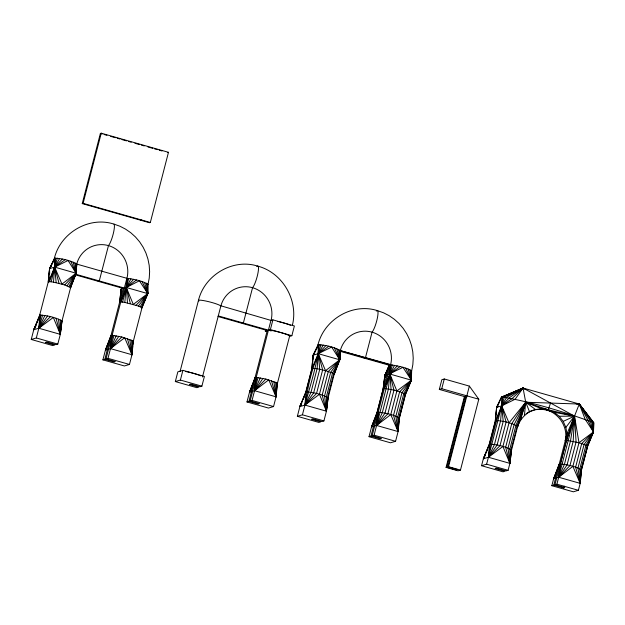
<?xml version="1.0" encoding="UTF-8"?>
<svg xmlns="http://www.w3.org/2000/svg" width="625" height="625" viewBox="0 0 625 625"><rect width="100%" height="100%" fill="white"/><g stroke="black" fill="none" stroke-linecap="round" stroke-linejoin="round"><path stroke-width="0.94" d="M76.25 263.555L76.133 273.227L70.617 287.664L76.133 273.227L76.766 264.055C70.195 260.289 62.18 258.523 54.625 258.141L49.57 268.617L48.234 282.062L39.609 315.398L33.766 329.742L31.25 339.469L52.734 345.578L54.688 345.008L45.469 342.383L46.648 342.039L55.859 344.656L57.805 344.078L60.32 334.352L62 321.008C55.445 317.242 47.43 315.484 39.891 315.102L39.609 315.398M339.844 350.117L339.727 359.789L334.219 374.227L339.727 359.789L340.367 350.625C333.789 346.852 325.773 345.086 318.219 344.703L313.172 355.18L311.828 368.625L305.719 392.242L299.875 406.586L297.359 416.312L318.852 422.422L320.797 421.844L311.586 419.219L312.758 418.875L321.969 421.492L323.922 420.914L326.438 411.195L328.109 397.844C321.562 394.078 313.547 392.32 306.008 391.938L305.719 392.242M111.414 336.18L110.93 335.688L105.422 350.125L102.906 359.852L124.391 365.961L129.461 364.453L131.977 354.734L133.32 341.289L141.945 307.945L147.789 293.602L148.055 284.328L149.242 278.078L149.625 271.703L149.195 265.32L147.945 259.039L145.914 252.961L143.125 247.203L139.633 241.852L135.492 237L130.773 232.734L125.562 229.133L119.953 226.242L114.023 224.125M339.609 353.297L340.297 350.641L390.461 364.906L372.141 435.758L374.086 435.188L376.602 425.461L382.312 412.602L388.422 388.984L390.531 364.891L389.219 365.281L384.828 375.562L383.148 388.906L377.047 412.523L371.531 426.961L369.016 436.688L390.508 442.797L395.578 441.297L398.094 431.57L399.43 418.125L405.539 394.508L411.383 380.164L411.648 370.891L412.844 364.641L413.227 358.266L412.789 351.883L411.547 345.602L409.508 339.531L406.727 333.766L403.227 328.414L399.086 323.562L394.375 319.305L389.164 315.695L383.547 312.805L377.617 310.688M489.664 444.906L489.469 444.117C497.008 444.5 505.023 446.258 511.57 450.023L509.898 463.367L508.102 470.312L506.156 470.891L496.258 468.078L495.086 468.422L504.984 471.242L503.031 471.82L481.547 465.703L483.344 458.758L489.188 444.414L495.297 420.797L496.633 407.359L501.398 397.18L523.055 388.039L579.281 404.031L574.516 416.117L573.188 441.297L567.078 464.914L558.703 477.25L556.906 484.195L554.961 484.773L567.172 437.539M48.828 280.695L49.055 276.977M49.227 274.195L49.57 268.617L54.625 258.141L54.641 267.117L53.5 282.141L64.695 284.938L70.617 287.664M54.82 258.93L54.336 258.445C60.258 233.234 88.477 216.148 113.469 223.945A11.562 2.25 -74.1 0 1 113.781 231.453A11.562 2.25 -74.1 0 1 109.367 244.305L108.469 245.602A26.625 25.922 73.5 0 0 76.727 264.047L76.133 273.227L70.141 287.172M147.781 291.812L147.789 293.602L141.656 308.25L141.469 307.461L138.398 306.047L124.828 302.422L126.867 278.344C134.07 279.227 141.789 280.562 148.055 284.328L147.766 284.633M108.539 349.195L110.492 348.625L131.977 354.734L132.844 340.797L121.75 336.961L112.133 335.305L110.492 348.625L107.977 358.344L106.023 358.922L126.867 278.344M251.453 391.641L249.5 392.219L255.047 377.75L249.5 392.219L246.984 401.945L268.477 408.055L273.547 406.555L276.062 396.828L276.922 382.891L265.836 379.055L256.219 377.398L254.57 390.719L252.055 400.437L250.109 401.016L270.945 320.438L272.898 319.859L294.383 325.977L291.867 335.695L289.336 336.453A11.562 1.391 14.5 0 0 282.359 333.008A11.562 1.391 14.5 0 0 268.539 330.156L268.43 330.164M312.539 365.398L312.828 360.758M312.938 358.898L313.172 355.18L318.219 344.703L318.242 353.68L317.102 368.703L310.992 392.32L304.945 405.078L302.43 414.805L297.359 416.312M374.656 426.039L376.602 425.461L384.977 413.125L391.086 389.508L389.898 374.055L390.461 364.906M405.016 395.758L399.148 418.43L399.43 418.125C393.172 414.359 385.461 413.023 378.25 412.141L376.602 425.461L398.094 431.57L398.953 417.641L405.062 394.023L411.383 380.164L411.367 373.883M495.773 421.289L495.945 418.5M496.172 414.789L496.633 407.359L501.688 396.883C532.852 402.203 564.188 411.859 593.75 422.68L593.484 431.953L587.641 446.297L581.531 469.914L580.195 483.359L578.398 490.305L573.328 491.805L551.836 485.695L553.633 478.75L559.148 464.313L560.977 464.789M576.43 404.023L579.281 404.031L593.273 422.188L593.484 431.953L581.719 443.57L575.609 467.188L580.195 483.359L581.055 469.422L587.164 445.805L593.484 431.953L593.75 422.68L579.281 404.031L525.711 402.242L509.023 422.852L502.914 446.469L509.898 463.367L488.414 457.258L483.344 458.758L489.469 444.117L495.578 420.5L501.703 405.852L504.414 396.922L523.055 388.039L574.516 416.117L578.984 442.742L572.875 466.359L580.195 483.359L558.703 477.25L556.758 477.828M76.727 264.047L76.133 273.227L68.93 286.523M127.492 302.945L126.297 287.492L126.937 278.328A26.625 25.922 73.5 0 0 108.469 245.602L99.266 280.938L98.094 281.289M128.68 278.469L126.297 287.492L120.758 301.961L122.57 302.086L126.297 287.492L126.977 278.336L76.695 264.078M411.648 370.891C405.953 367.281 398.836 366.281 392.273 365.031L389.898 374.055L396.883 390.961L390.773 414.578L376.602 425.461L389.898 374.055L390.57 364.898A26.625 25.922 73.5 0 0 372.07 332.164L372.969 330.867A11.562 2.25 -74.1 0 0 377.633 316.672A11.562 2.25 -74.1 0 0 376.305 311.078M524.656 389.062L523.055 388.039L502.711 396.789L500.562 420.875L494.461 444.492L488.414 457.258L486.617 464.203L481.547 465.703M565.922 437L565.281 440.664C568.516 425.859 557.211 410.695 542.281 408.969M579.938 405.836L579.281 404.031L592.062 421.539L593.484 431.953L584.102 444.398L577.992 468.016L580.195 483.359L581.25 470.219L587.641 446.297L585.953 445.156L578.984 442.742L566.453 440.312L566.961 433.812L565.859 427.367L563.219 421.391L559.211 416.258L554.078 412.289L548.164 409.758L525.711 402.242L523.055 388.039L501.398 397.18M53.508 261.352L49.57 268.617L48.234 282.062M112.242 335.297L110.492 348.625L124.664 337.734L131.977 354.734L132.656 346.281M132.812 344.406L133.32 341.289L132.844 340.797M252.625 391.289L254.57 390.719L276.062 396.828L276.969 385.562M306.008 391.938L304.945 405.078L299.875 406.586L306.008 391.938L312.109 368.32L318.242 353.68L320.945 344.742M312.305 369.117L311.828 368.625L313.172 355.18L317.977 346.305M390.773 414.578L398.094 431.57L398.922 421.242M489.469 444.117L488.414 457.258L502.914 446.469M495.297 420.797L496.633 407.359L499.695 401.711M31.25 339.469L36.32 337.969L38.836 328.242L39.891 315.102L33.766 329.742L38.836 328.242L60.32 334.352L61.516 320.516M120.117 301.914L120.273 300.07M120.594 296.375L121.227 289L126.297 287.492L139.391 280.773L147.789 293.602L141.469 307.461M323.211 345.086C312.336 363.141 308.453 384.547 304.945 405.078L326.438 411.195L327.633 397.352L333.734 373.734L339.727 359.789L340.32 350.609A26.625 25.922 73.5 0 1 372.07 332.164L365.445 357.758L364.133 358.141M383.789 387.555L384.031 384.781M384.266 382.016L384.828 375.562L389.258 365.289L389.703 365.742M541.836 408.812L535.5 409.508L525.711 402.242L511.758 423.68L505.648 447.297L509.898 463.367L511.094 449.531L517.203 425.914L525.711 402.242L541.836 408.812L548.164 409.758L574.516 416.117L576.07 441.969L569.961 465.586L558.703 477.25L560.352 463.93C567.562 464.812 575.273 466.148 581.531 469.914L581.25 470.219M524.398 415.578L525.711 402.242L529.562 411.82C523.961 415.062 519.688 420.414 517.68 426.406L525.711 402.242L514.141 424.5L508.031 448.117L509.898 463.367L511.57 450.023M256.328 377.391L254.57 390.719L268.742 379.828L276.062 396.828L277.406 383.383L289.617 336.148M55.648 258.055L54.641 267.117L51.242 281.797L48.516 281.758L54.641 267.117L57.352 258.18M319.25 344.617C317 365.242 310.312 385.109 304.945 405.078L319.445 394.289L325.555 370.672L318.242 353.68L325.867 345.602M40.922 315.016L38.836 328.242L53.336 317.453L60.32 334.352L62 321.008M319.445 394.289L326.438 411.195L328.109 397.844M369.016 436.688L370.969 436.109L389.289 365.258L384.828 375.562L383.148 388.906L383.633 389.398M378.359 412.133L376.602 425.461L387.859 413.797L393.969 390.18L389.898 374.055L394.531 365.367M554.078 412.289L574.516 416.117L570.523 440.773L564.414 464.391L558.703 477.25L572.875 466.359M565.281 440.664L565.977 436.82M292.305 325.531C298.781 300.781 282.898 272.883 258.102 266.219M497.711 405.852L496.633 407.359L501.703 405.852L515.133 399.234L523.055 388.039L506.672 397.258L501.703 405.852L488.414 457.258L500.008 445.688L506.109 422.07L501.703 405.852L501.688 396.883M563.219 421.391L574.516 416.117L558.703 477.25L560.461 463.922L566.562 440.305L574.516 416.117L559.211 416.258M82.242 203.602L100.383 133.445L101.242 133.195L168.477 152.312L150.328 222.469L149.477 222.727L82.242 203.602L83.094 203.352L150.328 222.469M83.094 203.352L101.242 133.195M61.008 324.742L71.789 283.062M102.906 359.852L104.852 359.273L123.18 288.422M175.328 381.562L177.844 371.844L182.914 370.336L204.406 376.445L201.891 386.172L199.938 386.75L190.727 384.133L189.555 384.477L198.766 387.102L196.82 387.672L175.328 381.562L180.398 380.062L201.891 386.172M180.398 380.062L182.914 370.336M202.453 377.023L220.812 306.141A26.625 25.922 73.5 0 1 252.555 287.695L253.453 286.398A11.562 2.25 -74.1 0 0 258.117 272.203A11.562 2.25 -74.1 0 0 256.789 266.609M267.078 331.594L265.312 331.094L265.766 329.32M246.984 401.945L248.938 401.367L267.258 330.516L218.023 316.508M265.312 331.094L270.383 329.586L272.898 319.859M327.117 401.578L335.141 370.555M464.406 396.555L439.32 389.422L441.836 379.695L444.273 378.977L469.359 386.109L478.789 399.227L460.461 470.086L458.023 470.805L446.078 467.406L464.406 396.555L466.844 395.836M439.32 389.422L441.758 388.703L444.273 378.977M446.078 467.406L446.711 467.219L465.039 396.367L466.883 396.891M446.711 467.219L455.93 469.844L457.102 469.492L447.891 466.875L466.211 396.023M447.891 466.875L448.523 466.688L469.359 386.109M510.828 452.828L518.609 422.727M551.836 485.695L553.789 485.117L567.203 433.25M553.789 485.117L563.68 487.93L564.148 486.117M113.945 335.422L110.492 348.625L121.75 336.961M258.031 377.516L254.57 390.719L265.836 379.055M42.625 315.141L38.836 328.242L50.43 316.672M520.344 420.555L525.711 402.242L515.992 425.266L509.883 448.883L509.898 463.367M517.648 426.438L525.711 402.242M566.453 440.312L574.516 416.117L565.859 427.367M550.602 403.07L548.164 409.758L543.469 408.422M49.547 281.672L54.641 267.117L59.609 258.516M518.711 390.273L523.055 388.039L512.219 398.453L501.703 405.852L496.602 420.406L490.5 444.023L488.414 457.258L497.117 445.016L503.227 421.398L501.703 405.852L509.336 397.781L523.055 388.039L512.469 392.859M120.867 301.953L126.297 287.492L130.938 278.805M400.078 366.562L389.898 374.055L384.352 388.523L389.898 374.055L397.195 365.891M107.367 349.547L105.422 350.125L110.961 335.656M377.078 412.492L371.531 426.961L373.484 426.383M559.18 464.281L553.633 478.75L555.586 478.172M411.172 370.406L411.383 380.164L405.258 394.812L405.539 394.508C399.312 390.742 391.641 389.453 384.461 388.516M587.359 446.602L593.484 431.953L590.203 420.781L579.281 404.031L585.094 419.125L593.484 431.953L585.953 445.156L579.844 468.773L580.195 483.359M566.961 433.812L574.516 416.117M106.555 348.555L105.422 350.125L109.164 341.406M251.203 389.867L249.5 392.219L253.617 382.633M376.023 416.5L371.531 426.961L373.336 423.641M557.75 469.164L553.633 478.75L554.977 477.375M116.203 335.766L110.492 348.625L118.867 336.289M260.289 377.859L254.57 390.719L262.945 378.383M35.523 327.414L33.766 329.742L38.508 319.359M302.25 401.391L299.875 406.586L301.258 405.219M303.039 399.656L304.227 397.062M487.688 449.234L483.344 458.758L485.227 455.461M44.883 315.477L38.836 328.242L47.539 316M384.828 377.492L384.828 375.562L388.508 368.227M105.422 350.125L106.773 347.633M249.5 392.219L251.75 388.062M555.438 475.422L553.633 478.75L554.766 477.18M33.766 329.742L36.117 325.617M140.258 306.805L147.789 293.602L147.57 283.836M301.758 403.281L299.875 406.586L301.047 405.031M408.102 368.992L411.383 380.164L403.852 393.375L397.742 416.992L398.094 431.57L393.508 415.406L399.617 391.789L411.383 380.164L409.961 369.75M385.062 377.469L384.828 375.562L385.844 374.039M49.688 273.477L49.57 268.617L51.188 266.359M313.711 354.43L314.781 352.922M67.078 285.766L76.133 273.227L75.039 262.906M138.398 306.047L147.789 293.602L146.367 283.188M405.727 368.172L411.383 380.164L402 392.609L395.891 416.227L398.094 431.57M130.375 303.617L126.297 287.492L133.602 279.328M62.273 259.039L54.641 267.117L49.57 268.617M140.852 220.273L141.711 220.016M277.117 383.688L276.922 382.891M385.297 377.344L384.828 375.562L386.156 374.164M64.695 284.938L76.133 273.227L73.18 262.148M497.914 406.086L496.633 407.359L498.164 406.289M136.023 305.227L147.789 293.602L144.508 282.43M521.688 389.375L523.055 388.039L521.406 389.047M312.109 368.32L317.102 368.703L325.555 370.672L339.727 359.789L340.367 350.625L392.273 365.031M521.555 389.172L523.055 388.039M142.133 281.609L147.789 293.602L133.281 304.391L126.297 287.492L136.484 280M396.883 390.961L411.383 380.164L402.992 367.336L387.945 374.633M578.984 442.742L593.484 431.953L587.828 419.953L579.281 404.031L590.633 419.195M526.18 413.773C534.578 407.086 546.102 409.125 555.438 412.508M65.156 259.719L54.641 267.117L56.164 282.656M328.758 346.281L318.242 353.68L313.172 355.18L313.266 359.07M508.055 394.867L510.703 393.656M529.562 411.82L535.5 409.508M167.617 152.57L168.477 152.312M242.18 323.383L243.352 323.031L252.555 287.695A26.625 25.922 73.5 0 1 271.055 320.43L220.328 305.648A11.562 1.391 14.5 0 0 203.695 300.617L201.437 300.273A11.562 1.391 14.5 0 0 198.898 301.031M384.828 375.562L386.773 374.984M563.68 487.93L564.852 487.586L554.961 484.773M495.578 420.5C503.117 420.883 511.133 422.633 517.68 426.406M51.242 281.797L53.5 282.141M122.57 302.086L124.828 302.422M257.547 266.039C232.555 258.242 204.344 275.328 198.422 300.539L180.094 371.391A11.562 1.391 14.5 0 1 180.383 371.086M377.062 310.508C352.07 302.711 323.859 319.797 317.938 345.008L318.414 345.5M100.383 133.445L102.25 133.977M104.117 134.508L106.922 135.305M110.656 136.367L115.328 137.695M117.195 138.227L119.992 139.023M121.859 139.555L126.531 140.883M128.398 141.414L131.203 142.211M134.938 143.273L139.602 144.602M141.469 145.133L144.273 145.93M148.008 146.992L152.68 148.32M154.547 148.852L157.344 149.648M159.211 150.18L162.016 150.977M126.297 287.492L147.789 293.602M75.109 274.07L124.352 288.07M270.383 329.586L291.867 335.695M74.867 274.68L125.023 288.945M218.266 315.898L271.195 330.953M339.984 351.273L391.133 365.781M441.758 388.703L478.789 399.227M389.898 374.055L411.383 380.164M486.617 464.203L508.102 470.312M556.906 484.195L578.398 490.305M36.32 337.969L57.805 344.078M107.977 358.344L129.461 364.453M106.023 358.922L115.242 361.547L114.07 361.891L104.852 359.273M252.055 400.437L273.547 406.555M302.43 414.805L323.922 420.914M374.086 435.188L395.578 441.297M250.109 401.016L259.32 403.641L258.148 403.984L248.938 401.367M372.141 435.758L381.352 438.383L380.18 438.727L370.969 436.109M448.523 466.688L460.461 470.086M325.555 370.672L332.531 373.086L334.219 374.227M546.992 410.102L552.375 411.906M559.148 464.313L559.625 464.805M255.016 377.781L255.492 378.273M580.539 406.57L579.281 404.031L583.117 409.586M579.281 404.031L581.273 407.32M334.398 347.883L339.727 359.789L332.531 373.086L326.422 396.703L326.438 411.195L322.188 395.117L328.297 371.5L339.727 359.789L338.641 349.469M70.805 261.32L76.133 273.227L61.961 284.109L54.641 267.117L68.07 260.492L76.133 273.227L54.641 267.117L59.047 283.336M501.703 405.852L509.023 422.852M271.477 380.656L276.062 396.828L275.719 382.242M127.398 338.562L131.977 354.734L131.633 340.148M336.781 348.711L339.727 359.789L330.672 372.328L324.562 395.945L326.438 411.195M56.078 318.281L60.32 334.352L60.312 319.867M313.172 355.18L313.445 357.102M273.859 381.484L276.062 396.828M129.773 339.391L131.977 354.734M121.578 291.859L121.227 289L119.555 302.344L121.227 289L121.234 291.891M58.453 319.102L60.32 334.352M277.68 321.422A11.562 1.391 14.5 0 1 290.445 325.281M185.367 371.469A11.562 1.391 14.5 0 1 200.797 375.852M319.766 369.227L313.656 392.844L304.945 405.078L316.539 393.516L322.648 369.898L318.242 353.68L331.664 347.055L339.727 359.789L318.242 353.68L319.766 369.227"/></g></svg>
